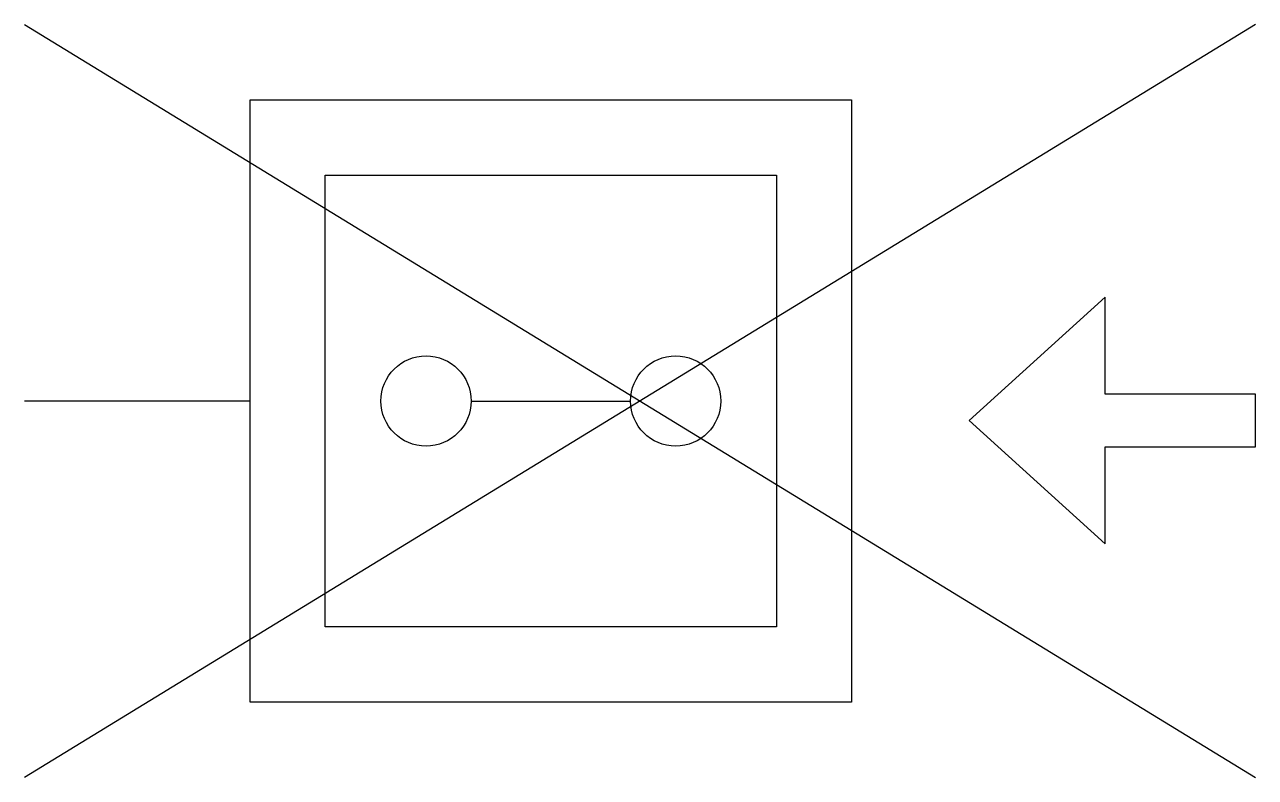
# Model space of a CAD drawing. Header units: metres. Extents: x 0 to 8.19, y -2.5 to 2.5.
import ezdxf

# ---------------------------------------------------------------- set-up
doc = ezdxf.new("R2010")
doc.units = ezdxf.units.M

msp = doc.modelspace()

# ---------------------------------------------------------------- linework, layer by layer
for p, q in [((8.1895, 2.5019), (0, -2.5019)), ((0, 2.5019), (8.1895, -2.5019)), ((1.5, 2.0015), (5.503, 2.0015)), ((1.5, -2.0015), (1.5, 2.0015)), ((5.503, 2.0015), (5.503, -2.0015)), ((2, 1.5015), (5.003, 1.5015)), ((2, -1.5015), (2, 1.5015)), ((5.003, 1.5015), (5.003, -1.5015)), ((7.1895, 0.6893), (6.2843, -0.1305)), ((7.1895, 0.0447), (7.1895, 0.6893)), ((1.5, 0), (0, 0)), ((8.1895, 0.0447), (7.1895, 0.0447)), ((8.1895, -0.3057), (8.1895, 0.0447)), ((2.971, 0), (4.032, 0)), ((6.2843, -0.1305), (7.1895, -0.9504)), ((7.1895, -0.9504), (7.1895, -0.3057)), ((7.1895, -0.3057), (8.1895, -0.3057)), ((5.003, -1.5015), (2, -1.5015)), ((5.503, -2.0015), (1.5, -2.0015))]:
    msp.add_line(p, q)
for centre in [(2.671, 0), (4.332, 0)]:
    msp.add_circle(centre, 0.3)

doc.saveas('drawing.dxf')
